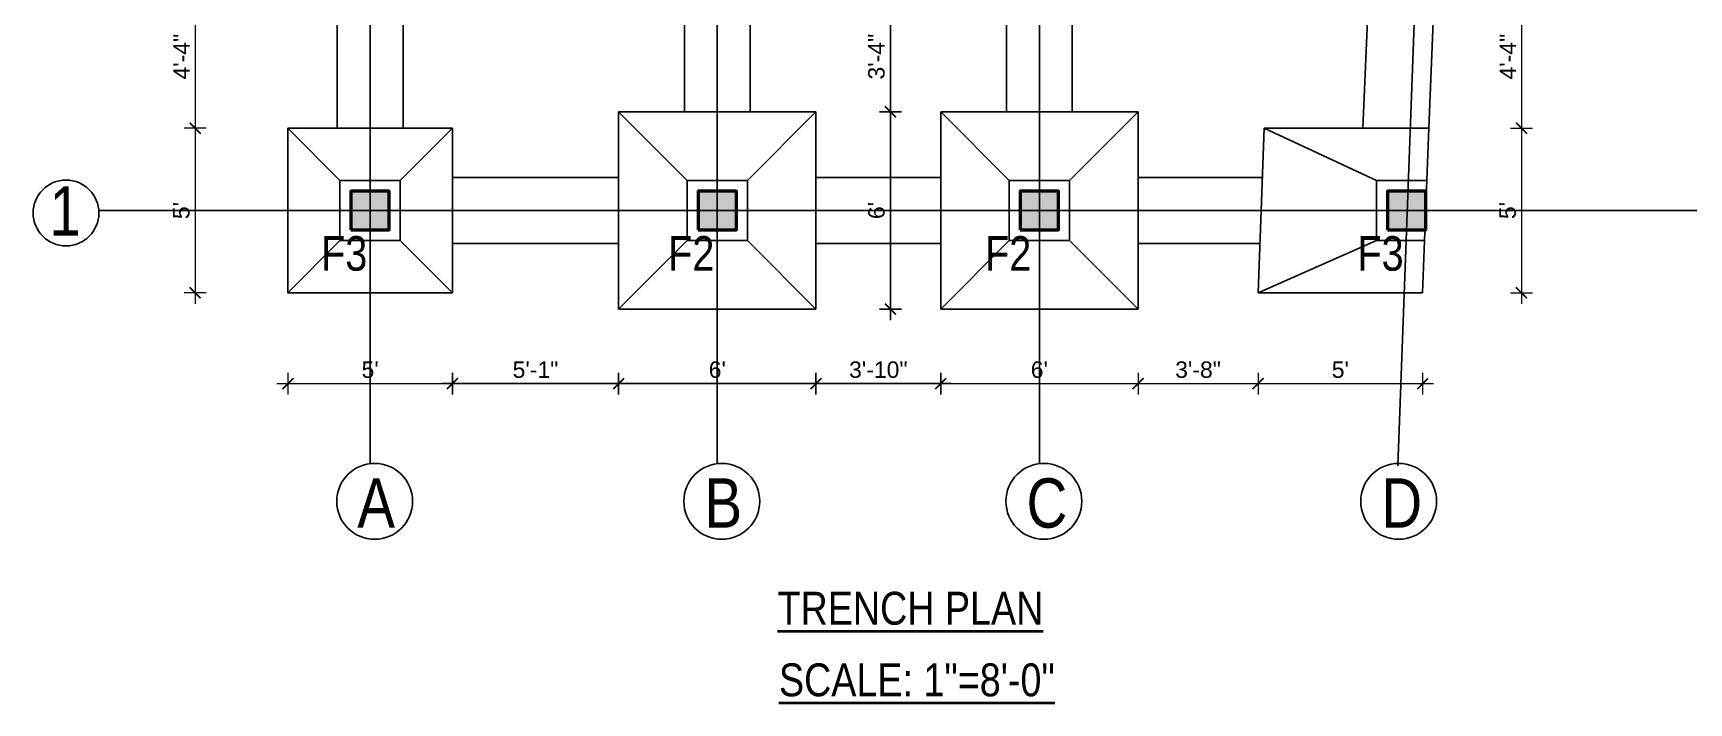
# Model space of a CAD drawing. Header units: inches. Extents: x 149715 to 152893, y -16726 to -14478.
# Drawn here: x 150476 to 151080, y -15157 to -14913 of the extents above; entities that cross this region are included whole.
import ezdxf
from ezdxf.enums import TextEntityAlignment as Align

# ---------------------------------------------------------------- set-up
doc = ezdxf.new("R2010")
doc.units = ezdxf.units.IN
doc.header["$LTSCALE"] = 0.5
doc.header["$MEASUREMENT"] = 0
doc.header["$PDMODE"] = 66
for name, color, linetype, lineweight in [('C-COLUMN', 1, 'Continuous', 50), ('DIM 1-100', 4, 'Continuous', 13), ('Toilet', 7, 'Continuous', 25), ('wall', 1, 'Continuous', 40)]:
    doc.layers.add(name, color=color, linetype=linetype, lineweight=lineweight)
doc.styles.add('ordinary', font='ARIALN.TTF')
doc.styles.get("Standard").update_dxf_attribs({"font": 'arial.ttf'})
doc.dimstyles.new('1 by 96', dxfattribs={"dimtxt": 6, "dimasz": 4, "dimexe": 4, "dimexo": 4, "dimgap": 2, "dimtad": 1, "dimdec": 0, "dimzin": 0, "dimdsep": 46, "dimlunit": 4, "dimtxsty": 'Standard', "dimblk": 'ARCHTICK', "dimcen": 0, "dimdle": 4, "dimadec": 0, "dimazin": 0, "dimtfac": 1, "dimtdec": 0, "dimtix": 1, "dimtofl": 0, "dimtmove": 1, "dimatfit": 3, "dimldrblk": 'ARCHTICK', "dimfxl": 4, "dimfxlon": 1, "dimtolj": 1, "dimtzin": 0, "dimlwd": -1, "dimlwe": -1, "dimarcsym": 0})

# ---------------------------------------------------------------- blocks, each defined once
blk = doc.blocks.new('_ArchTick')
at = {"color": 0, "linetype": 'ByBlock', "const_width": 0.15}
blk.add_lwpolyline([(-0.5, -0.5), (0.5, 0.5)], dxfattribs=at)
blk = doc.blocks.new('*D1154')
at = {"layer": 'Defpoints', "color": 0, "transparency": 16777216}
for p in [(150563.29, -14895.62), (150535.46, -14947.86), (150569.29, -14947.86)]:
    blk.add_point(p, dxfattribs=at)
at = {"layer": 'DIM 1-100', "color": 0, "transparency": 16777216}
for p, q in [((150539.46, -14895.62), (150531.46, -14895.62)), ((150535.46, -14891.62), (150535.46, -14951.86)), ((150539.46, -14947.86), (150531.46, -14947.86))]:
    blk.add_line(p, q, dxfattribs=at)
at = {"layer": 'DIM 1-100', "color": 0, "transparency": 16777216, "xscale": 4, "yscale": 4, "zscale": 4}
for p, rotation in [((150535.46, -14895.62), 90), ((150535.46, -14947.86), 270)]:
    blk.add_blockref('_ArchTick', p, dxfattribs=dict(at, rotation=rotation))
at = {"layer": 'DIM 1-100', "color": 0, "transparency": 16777216, "insert": (150530.46, -14921.74), "char_height": 6, "attachment_point": 5, "rotation": 90}
blk.add_mtext('\\A1;4\'-4"', dxfattribs=at)
blk = doc.blocks.new('*D1155')
at = {"layer": 'Defpoints', "color": 0, "transparency": 16777216}
for p in [(150569.29, -14947.86), (150535.46, -15007.86), (150569.29, -15007.86)]:
    blk.add_point(p, dxfattribs=at)
at = {"layer": 'DIM 1-100', "color": 0, "transparency": 16777216}
for p, q in [((150535.46, -14943.86), (150535.46, -15011.86)), ((150539.46, -14947.86), (150531.46, -14947.86)), ((150539.46, -15007.86), (150531.46, -15007.86))]:
    blk.add_line(p, q, dxfattribs=at)
at = {"layer": 'DIM 1-100', "color": 0, "transparency": 16777216, "xscale": 4, "yscale": 4, "zscale": 4}
for p, rotation in [((150535.46, -14947.86), 90), ((150535.46, -15007.86), 270)]:
    blk.add_blockref('_ArchTick', p, dxfattribs=dict(at, rotation=rotation))
at = {"layer": 'DIM 1-100', "color": 0, "transparency": 16777216, "insert": (150530.41, -14977.86), "char_height": 6, "attachment_point": 5, "rotation": 90}
blk.add_mtext("\\A1;5'", dxfattribs=at)
blk = doc.blocks.new('*D1156')
at = {"layer": 'Defpoints', "color": 0, "transparency": 16777216}
for p in [(150569.29, -15007.86), (150629.29, -15007.86), (150629.29, -15041.02)]:
    blk.add_point(p, dxfattribs=at)
at = {"layer": 'DIM 1-100', "color": 0, "transparency": 16777216}
for p, q in [((150565.29, -15041.02), (150633.29, -15041.02)), ((150569.29, -15037.02), (150569.29, -15045.02)), ((150629.29, -15037.02), (150629.29, -15045.02))]:
    blk.add_line(p, q, dxfattribs=at)
at = {"layer": 'DIM 1-100', "color": 0, "transparency": 16777216, "xscale": 4, "yscale": 4, "zscale": 4, "rotation": 180}
blk.add_blockref('_ArchTick', (150569.29, -15041.02), dxfattribs=at)
at = {"layer": 'DIM 1-100', "color": 0, "transparency": 16777216, "xscale": 4, "yscale": 4, "zscale": 4}
blk.add_blockref('_ArchTick', (150629.29, -15041.02), dxfattribs=at)
at = {"layer": 'DIM 1-100', "color": 0, "transparency": 16777216, "insert": (150599.29, -15035.97), "char_height": 6, "attachment_point": 5}
blk.add_mtext("\\A1;5'", dxfattribs=at)
blk = doc.blocks.new('*D1157')
at = {"color": 0, "transparency": 16777216}
for p, q in [((150625.29, -15041.02), (150693.94, -15041.02)), ((150629.29, -15037.02), (150629.29, -15045.02)), ((150689.94, -15037.02), (150689.94, -15045.02))]:
    blk.add_line(p, q, dxfattribs=at)
at = {"layer": 'Defpoints', "color": 0, "transparency": 16777216}
for p in [(150629.29, -15007.86), (150689.94, -15013.86), (150689.94, -15041.02)]:
    blk.add_point(p, dxfattribs=at)
at = {"color": 0, "transparency": 16777216, "xscale": 4, "yscale": 4, "zscale": 4, "rotation": 180}
blk.add_blockref('_ArchTick', (150629.29, -15041.02), dxfattribs=at)
at = {"color": 0, "transparency": 16777216, "xscale": 4, "yscale": 4, "zscale": 4}
blk.add_blockref('_ArchTick', (150689.94, -15041.02), dxfattribs=at)
at = {"color": 0, "transparency": 16777216, "insert": (150659.61, -15035.95), "char_height": 6, "attachment_point": 5}
blk.add_mtext('\\A1;5\'-1"', dxfattribs=at)
blk = doc.blocks.new('*D1158')
at = {"color": 0, "transparency": 16777216}
for p, q in [((150685.94, -15041.02), (150765.94, -15041.02)), ((150689.94, -15037.02), (150689.94, -15045.02)), ((150761.94, -15037.02), (150761.94, -15045.02))]:
    blk.add_line(p, q, dxfattribs=at)
at = {"layer": 'Defpoints', "color": 0, "transparency": 16777216}
for p in [(150689.94, -15013.86), (150761.94, -15013.86), (150761.94, -15041.02)]:
    blk.add_point(p, dxfattribs=at)
at = {"color": 0, "transparency": 16777216, "xscale": 4, "yscale": 4, "zscale": 4, "rotation": 180}
blk.add_blockref('_ArchTick', (150689.94, -15041.02), dxfattribs=at)
at = {"color": 0, "transparency": 16777216, "xscale": 4, "yscale": 4, "zscale": 4}
blk.add_blockref('_ArchTick', (150761.94, -15041.02), dxfattribs=at)
at = {"color": 0, "transparency": 16777216, "insert": (150725.94, -15035.95), "char_height": 6, "attachment_point": 5}
blk.add_mtext("\\A1;6'", dxfattribs=at)
blk = doc.blocks.new('*D1159')
at = {"color": 0, "transparency": 16777216}
for p, q in [((150757.94, -15041.02), (150811.44, -15041.02)), ((150761.94, -15037.02), (150761.94, -15045.02)), ((150807.44, -15037.02), (150807.44, -15045.02))]:
    blk.add_line(p, q, dxfattribs=at)
at = {"layer": 'Defpoints', "color": 0, "transparency": 16777216}
for p in [(150761.94, -15013.86), (150807.44, -15013.86), (150807.44, -15041.02)]:
    blk.add_point(p, dxfattribs=at)
at = {"color": 0, "transparency": 16777216, "xscale": 4, "yscale": 4, "zscale": 4, "rotation": 180}
blk.add_blockref('_ArchTick', (150761.94, -15041.02), dxfattribs=at)
at = {"color": 0, "transparency": 16777216, "xscale": 4, "yscale": 4, "zscale": 4}
blk.add_blockref('_ArchTick', (150807.44, -15041.02), dxfattribs=at)
at = {"color": 0, "transparency": 16777216, "insert": (150784.69, -15035.95), "char_height": 6, "attachment_point": 5}
blk.add_mtext('\\A1;3\'-10"', dxfattribs=at)
blk = doc.blocks.new('*D1160')
at = {"layer": 'Defpoints', "color": 0, "transparency": 16777216}
for p in [(150807.44, -15013.86), (150879.44, -15013.86), (150879.44, -15041.02)]:
    blk.add_point(p, dxfattribs=at)
at = {"layer": 'DIM 1-100', "color": 0, "transparency": 16777216}
for p, q in [((150803.44, -15041.02), (150883.44, -15041.02)), ((150807.44, -15037.02), (150807.44, -15045.02)), ((150879.44, -15037.02), (150879.44, -15045.02))]:
    blk.add_line(p, q, dxfattribs=at)
at = {"layer": 'DIM 1-100', "color": 0, "transparency": 16777216, "xscale": 4, "yscale": 4, "zscale": 4, "rotation": 180}
blk.add_blockref('_ArchTick', (150807.44, -15041.02), dxfattribs=at)
at = {"layer": 'DIM 1-100', "color": 0, "transparency": 16777216, "xscale": 4, "yscale": 4, "zscale": 4}
blk.add_blockref('_ArchTick', (150879.44, -15041.02), dxfattribs=at)
at = {"layer": 'DIM 1-100', "color": 0, "transparency": 16777216, "insert": (150843.44, -15035.95), "char_height": 6, "attachment_point": 5}
blk.add_mtext("\\A1;6'", dxfattribs=at)
blk = doc.blocks.new('*D1161')
at = {"layer": 'Defpoints', "color": 0, "transparency": 16777216}
for p in [(150923.23, -15007.86), (150879.44, -15013.86), (150923.23, -15041.02)]:
    blk.add_point(p, dxfattribs=at)
at = {"layer": 'DIM 1-100', "color": 0, "transparency": 16777216}
for p, q in [((150875.44, -15041.02), (150927.23, -15041.02)), ((150879.44, -15037.02), (150879.44, -15045.02)), ((150923.23, -15037.02), (150923.23, -15045.02))]:
    blk.add_line(p, q, dxfattribs=at)
at = {"layer": 'DIM 1-100', "color": 0, "transparency": 16777216, "xscale": 4, "yscale": 4, "zscale": 4, "rotation": 180}
blk.add_blockref('_ArchTick', (150879.44, -15041.02), dxfattribs=at)
at = {"layer": 'DIM 1-100', "color": 0, "transparency": 16777216, "xscale": 4, "yscale": 4, "zscale": 4}
blk.add_blockref('_ArchTick', (150923.23, -15041.02), dxfattribs=at)
at = {"layer": 'DIM 1-100', "color": 0, "transparency": 16777216, "insert": (150901.33, -15035.95), "char_height": 6, "attachment_point": 5}
blk.add_mtext('\\A1;3\'-8"', dxfattribs=at)
blk = doc.blocks.new('*D1162')
at = {"layer": 'Defpoints', "color": 0, "transparency": 16777216}
for p in [(150923.23, -15007.86), (150983.27, -15007.86), (150983.27, -15041.02)]:
    blk.add_point(p, dxfattribs=at)
at = {"layer": 'DIM 1-100', "color": 0, "transparency": 16777216}
for p, q in [((150919.23, -15041.02), (150987.27, -15041.02)), ((150923.23, -15037.02), (150923.23, -15045.02)), ((150983.27, -15037.02), (150983.27, -15045.02))]:
    blk.add_line(p, q, dxfattribs=at)
at = {"layer": 'DIM 1-100', "color": 0, "transparency": 16777216, "xscale": 4, "yscale": 4, "zscale": 4, "rotation": 180}
blk.add_blockref('_ArchTick', (150923.23, -15041.02), dxfattribs=at)
at = {"layer": 'DIM 1-100', "color": 0, "transparency": 16777216, "xscale": 4, "yscale": 4, "zscale": 4}
blk.add_blockref('_ArchTick', (150983.27, -15041.02), dxfattribs=at)
at = {"layer": 'DIM 1-100', "color": 0, "transparency": 16777216, "insert": (150953.25, -15035.97), "char_height": 6, "attachment_point": 5}
blk.add_mtext("\\A1;5'", dxfattribs=at)
blk = doc.blocks.new('*D1166')
at = {"layer": 'Defpoints', "color": 0, "transparency": 16777216}
for p in [(150987.71, -14895.62), (150985.52, -14947.86), (151019.36, -14947.86)]:
    blk.add_point(p, dxfattribs=at)
at = {"layer": 'DIM 1-100', "color": 0, "transparency": 16777216}
for p, q in [((151015.36, -14895.62), (151023.36, -14895.62)), ((151019.36, -14891.62), (151019.36, -14951.86)), ((151015.36, -14947.86), (151023.36, -14947.86))]:
    blk.add_line(p, q, dxfattribs=at)
at = {"layer": 'DIM 1-100', "color": 0, "transparency": 16777216, "xscale": 4, "yscale": 4, "zscale": 4}
for p, rotation in [((151019.36, -14895.62), 90), ((151019.36, -14947.86), 270)]:
    blk.add_blockref('_ArchTick', p, dxfattribs=dict(at, rotation=rotation))
at = {"layer": 'DIM 1-100', "color": 0, "transparency": 16777216, "insert": (151014.36, -14921.74), "char_height": 6, "attachment_point": 5, "rotation": 90}
blk.add_mtext('\\A1;4\'-4"', dxfattribs=at)
blk = doc.blocks.new('*D1167')
at = {"layer": 'Defpoints', "color": 0, "transparency": 16777216}
for p in [(150985.52, -14947.86), (150983.27, -15007.86), (151019.36, -15007.86)]:
    blk.add_point(p, dxfattribs=at)
at = {"layer": 'DIM 1-100', "color": 0, "transparency": 16777216}
for p, q in [((151019.36, -14943.86), (151019.36, -15011.86)), ((151015.36, -14947.86), (151023.36, -14947.86)), ((151015.36, -15007.86), (151023.36, -15007.86))]:
    blk.add_line(p, q, dxfattribs=at)
at = {"layer": 'DIM 1-100', "color": 0, "transparency": 16777216, "xscale": 4, "yscale": 4, "zscale": 4}
for p, rotation in [((151019.36, -14947.86), 90), ((151019.36, -15007.86), 270)]:
    blk.add_blockref('_ArchTick', p, dxfattribs=dict(at, rotation=rotation))
at = {"layer": 'DIM 1-100', "color": 0, "transparency": 16777216, "insert": (151014.31, -14977.86), "char_height": 6, "attachment_point": 5, "rotation": 90}
blk.add_mtext("\\A1;5'", dxfattribs=at)
blk = doc.blocks.new('*D1178')
at = {"color": 0, "transparency": 16777216}
for p, q in [((150785.09, -14901.62), (150793.09, -14901.62)), ((150789.09, -14897.62), (150789.09, -14945.86)), ((150785.09, -14941.86), (150793.09, -14941.86))]:
    blk.add_line(p, q, dxfattribs=at)
at = {"layer": 'Defpoints', "color": 0, "transparency": 16777216}
for p in [(150767.94, -14901.62), (150761.94, -14941.86), (150789.09, -14941.86)]:
    blk.add_point(p, dxfattribs=at)
at = {"color": 0, "transparency": 16777216, "xscale": 4, "yscale": 4, "zscale": 4}
for p, rotation in [((150789.09, -14901.62), 90), ((150789.09, -14941.86), 270)]:
    blk.add_blockref('_ArchTick', p, dxfattribs=dict(at, rotation=rotation))
at = {"color": 0, "transparency": 16777216, "insert": (150784.02, -14921.74), "char_height": 6, "attachment_point": 5, "rotation": 90}
blk.add_mtext('\\A1;3\'-4"', dxfattribs=at)
blk = doc.blocks.new('*D1179')
at = {"color": 0, "transparency": 16777216}
for p, q in [((150789.09, -14937.86), (150789.09, -15017.86)), ((150785.09, -14941.86), (150793.09, -14941.86)), ((150785.09, -15013.86), (150793.09, -15013.86))]:
    blk.add_line(p, q, dxfattribs=at)
at = {"layer": 'Defpoints', "color": 0, "transparency": 16777216}
for p in [(150761.94, -14941.86), (150761.94, -15013.86), (150789.09, -15013.86)]:
    blk.add_point(p, dxfattribs=at)
at = {"color": 0, "transparency": 16777216, "xscale": 4, "yscale": 4, "zscale": 4}
for p, rotation in [((150789.09, -14941.86), 90), ((150789.09, -15013.86), 270)]:
    blk.add_blockref('_ArchTick', p, dxfattribs=dict(at, rotation=rotation))
at = {"color": 0, "transparency": 16777216, "insert": (150784.02, -14977.86), "char_height": 6, "attachment_point": 5, "rotation": 90}
blk.add_mtext("\\A1;6'", dxfattribs=at)

msp = doc.modelspace()

# ---------------------------------------------------------------- hatches: boundary and pattern name
at = {"layer": 'C-COLUMN'}
h = msp.add_hatch(color=256, dxfattribs=at)
h.dxf.hatch_style = 1
h.paths.add_polyline_path([(150606.29, -14970.86), (150592.29, -14970.86), (150592.29, -14984.86), (150606.29, -14984.86)])
h = msp.add_hatch(color=256, dxfattribs=at)
h.dxf.hatch_style = 1
h.paths.add_polyline_path([(150732.94, -14970.86), (150718.94, -14970.86), (150718.94, -14984.86), (150732.94, -14984.86)])
h = msp.add_hatch(color=256, dxfattribs=at)
h.dxf.hatch_style = 1
h.paths.add_polyline_path([(150850.44, -14970.86), (150836.44, -14970.86), (150836.44, -14984.86), (150850.44, -14984.86)])
h = msp.add_hatch(color=256, dxfattribs=at)
h.dxf.hatch_style = 1
h.paths.add_polyline_path([(150984.4, -14970.86), (150970.4, -14970.86), (150970.4, -14984.86), (150984.4, -14984.86)])

# ---------------------------------------------------------------- linework, layer by layer
for p, q in [((150599.29, -14582.31), (150599.29, -14970.86)), ((150725.94, -14582.31), (150725.94, -15069.94)), ((150843.44, -14582.31), (150843.44, -15069.94)), ((150992.51, -14581.71), (150974.17, -15070.98)), ((150587.29, -14895.62), (150587.29, -14947.86)), ((150611.29, -14895.62), (150611.29, -14947.86)), ((150963.69, -14895.62), (150961.5, -14947.86)), ((150987.71, -14895.62), (150985.52, -14947.77)), ((150713.94, -14901.62), (150713.94, -14941.86)), ((150737.94, -14901.62), (150737.94, -14941.86)), ((150831.44, -14901.62), (150831.44, -14941.86)), ((150855.44, -14901.62), (150855.44, -14941.86)), ((150689.94, -14941.86), (150689.94, -15013.86)), ((150689.94, -14941.86), (150761.94, -14941.86)), ((150714.94, -14966.86), (150689.94, -14941.86)), ((150736.94, -14966.86), (150761.94, -14941.86)), ((150761.94, -14941.86), (150761.94, -15013.86)), ((150807.44, -14941.86), (150807.44, -15013.86)), ((150832.44, -14966.86), (150807.44, -14941.86)), ((150854.44, -14966.86), (150879.44, -14941.86)), ((150879.44, -14941.86), (150879.44, -15013.86)), ((150569.29, -14947.86), (150569.29, -15007.86)), ((150588.29, -14966.86), (150569.29, -14947.86)), ((150610.29, -14966.86), (150629.29, -14947.86)), ((150629.29, -14947.86), (150629.29, -15007.86)), ((150925.48, -14947.86), (150923.23, -15007.86)), ((150966.4, -14966.86), (150925.48, -14947.86)), ((150985.52, -14947.86), (150983.27, -15007.86)), ((150569.29, -14970.86), (150569.29, -15007.86)), ((150599.29, -14970.86), (150599.29, -15069.94)), ((150588.29, -14988.86), (150569.29, -15007.86)), ((150610.29, -14988.86), (150629.29, -15007.86)), ((150714.94, -14988.86), (150689.94, -15013.86)), ((150736.94, -14988.86), (150761.94, -15013.86)), ((150832.44, -14988.86), (150807.44, -15013.86)), ((150854.44, -14988.86), (150879.44, -15013.86)), ((150966.4, -14988.86), (150923.23, -15007.86)), ((150689.94, -15013.86), (150761.94, -15013.86))]:
    msp.add_line(p, q)
for points in [[(150592.29, -14984.86), (150606.29, -14984.86), (150606.29, -14970.86), (150592.29, -14970.86)], [(150718.94, -14984.86), (150732.94, -14984.86), (150732.94, -14970.86), (150718.94, -14970.86)], [(150836.44, -14984.86), (150850.44, -14984.86), (150850.44, -14970.86), (150836.44, -14970.86)], [(150970.4, -14984.86), (150984.4, -14984.86), (150984.4, -14970.86), (150970.4, -14970.86)]]:
    msp.add_lwpolyline(points, close=True, dxfattribs=at)
at = {"layer": 'Toilet'}
for p, q in [((150807.44, -14941.86), (150879.44, -14941.86)), ((150569.29, -14947.86), (150629.29, -14947.86)), ((150925.48, -14947.86), (150985.52, -14947.86)), ((150629.29, -14965.86), (150689.94, -14965.86)), ((150761.94, -14965.86), (150807.44, -14965.86)), ((150879.44, -14965.86), (150924.8, -14965.86)), ((150500.29, -14977.86), (151106.91, -14977.86)), ((150629.29, -14989.86), (150689.94, -14989.86)), ((150761.94, -14989.86), (150807.44, -14989.86)), ((150879.44, -14989.86), (150923.9, -14989.86)), ((150569.29, -15007.86), (150629.29, -15007.86)), ((150923.23, -15007.86), (150983.27, -15007.86)), ((150807.44, -15013.86), (150879.44, -15013.86))]:
    msp.add_line(p, q, dxfattribs=at)
for points in [[(150588.29, -14966.86), (150610.29, -14966.86), (150610.29, -14988.86), (150588.29, -14988.86)], [(150714.94, -14966.86), (150736.94, -14966.86), (150736.94, -14988.86), (150714.94, -14988.86)], [(150832.44, -14966.86), (150854.44, -14966.86), (150854.44, -14988.86), (150832.44, -14988.86)]]:
    msp.add_lwpolyline(points, close=True, dxfattribs=at)
msp.add_lwpolyline([(150983.98, -14988.86), (150966.4, -14988.86), (150966.4, -14966.86), (150984.81, -14966.86)], dxfattribs=at)
for centre, radius in [((150488.33, -14978.76), 12), ((150600.93, -15083.94), 13.84), ((150727.58, -15083.94), 13.84), ((150845.08, -15083.94), 13.84), ((150974.53, -15083.94), 13.84)]:
    msp.add_circle(centre, radius, dxfattribs=at)

# ---------------------------------------------------------------- texts
at = {"layer": 'Toilet', "attachment_point": 1, "style": 'ordinary'}
for s, insert, char_height, width in [('1', (150482.29, -14969), 18, 45.2776), ('F3', (150581.39, -14987.21), 12.6, 31.6943), ('F2', (150708.04, -14987.21), 12.6, 31.6943), ('F2', (150823.64, -14987.21), 12.6, 31.6943), ('F3', (150959.5, -14987.21), 12.6, 31.6943), ('A', (150594.61, -15075.55), 18, 45.2776), ('B', (150721.26, -15075.55), 18, 45.2776), ('C', (150838.76, -15075.55), 18, 45.2776), ('D', (150968.21, -15075.55), 18, 45.2776)]:
    msp.add_mtext(s, dxfattribs=dict(at, insert=insert, char_height=char_height, width=width))
at = {"layer": 'wall', "style": 'ordinary'}
for s, p in [('%%UTRENCH PLAN', (150796.41, -15122.95)), ('%%USCALE: 1"=8\'-0"', (150798.76, -15149.07))]:
    msp.add_text(s, height=12, dxfattribs=at).set_placement(p, align=Align.MIDDLE_CENTER)

# ---------------------------------------------------------------- dimensions: what is measured, and where the dimension line sits
for base, p1, p2, picture, middle in [((150789.09, -14941.86), (150767.94, -14901.62), (150761.94, -14941.86), '*D1178', (150784.02, -14921.74)), ((150789.09, -15013.86), (150761.94, -14941.86), (150761.94, -15013.86), '*D1179', (150784.02, -14977.86))]:
    dim = msp.add_linear_dim(base=base, p1=p1, p2=p2, angle=90, dimstyle='1 by 96')
    dim.commit()
    dim.dimension.update_dxf_attribs({"geometry": picture, "text_midpoint": middle})
for base, p1, p2, picture, middle in [((150689.94, -15041.02), (150629.29, -15007.86), (150689.94, -15013.86), '*D1157', (150659.61, -15035.95)), ((150761.94, -15041.02), (150689.94, -15013.86), (150761.94, -15013.86), '*D1158', (150725.94, -15035.95)), ((150807.43881456, -15041.01759288), (150761.93881456, -15013.85520064), (150807.43881456, -15013.85520064), '*D1159', (150784.68881456, -15035.95210856))]:
    dim = msp.add_linear_dim(base=base, p1=p1, p2=p2, dimstyle='1 by 96')
    dim.commit()
    dim.dimension.update_dxf_attribs({"geometry": picture, "text_midpoint": middle})
at = {"layer": 'DIM 1-100'}
for base, p1, p2, picture, middle in [((150535.46, -14947.86), (150563.29, -14895.62), (150569.29, -14947.86), '*D1154', (150530.46, -14921.74)), ((151019.36, -14947.86), (150987.71, -14895.62), (150985.52, -14947.86), '*D1166', (151014.36, -14921.74)), ((150535.46, -15007.86), (150569.29, -14947.86), (150569.29, -15007.86), '*D1155', (150530.41, -14977.86)), ((151019.36, -15007.86), (150985.52, -14947.86), (150983.27, -15007.86), '*D1167', (151014.31, -14977.86))]:
    dim = msp.add_linear_dim(base=base, p1=p1, p2=p2, angle=90, dimstyle='1 by 96', dxfattribs=at)
    dim.commit()
    dim.dimension.update_dxf_attribs({"geometry": picture, "text_midpoint": middle})
for base, p1, p2, picture, middle in [((150629.29, -15041.02), (150569.29, -15007.86), (150629.29, -15007.86), '*D1156', (150599.29, -15035.97)), ((150923.23, -15041.02), (150879.44, -15013.86), (150923.23, -15007.86), '*D1161', (150901.33, -15035.95)), ((150983.27, -15041.02), (150923.23, -15007.86), (150983.27, -15007.86), '*D1162', (150953.25, -15035.97)), ((150879.44, -15041.02), (150807.44, -15013.86), (150879.44, -15013.86), '*D1160', (150843.44, -15035.95))]:
    dim = msp.add_linear_dim(base=base, p1=p1, p2=p2, dimstyle='1 by 96', dxfattribs=at)
    dim.commit()
    dim.dimension.update_dxf_attribs({"geometry": picture, "text_midpoint": middle})

doc.saveas('drawing.dxf')
